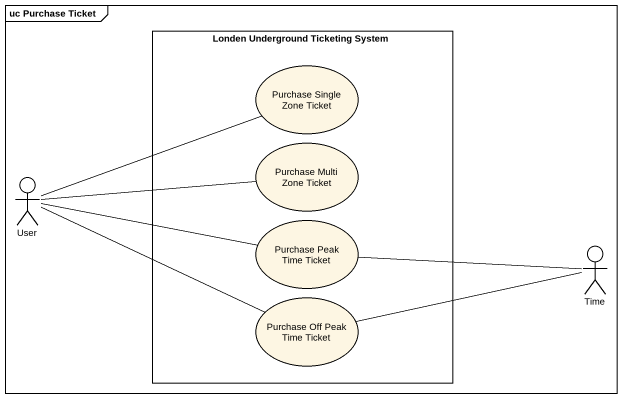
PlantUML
@startuml
mainframe uc Purchase Ticket
rectangle "Londen Underground Ticketing System" as Londen_Underground {
  usecase "Purchase Single Zone Ticket" as Purchase_Single_Zone_Ticket
  usecase "Purchase Multi Zone Ticket" as Purchase_Multi_Zone_Ticket
  usecase "Purchase Peak Time Ticket" as Purchase_Peak_Time_Ticket
  usecase "Purchase Off Peak Time Ticket" as Purchase_Off_Peak_Time
}
actor User
actor Time
Purchase_Single_Zone_Ticket -left- User
Purchase_Multi_Zone_Ticket -left- User
Purchase_Peak_Time_Ticket -left- User
Purchase_Peak_Time_Ticket -right- Time
Purchase_Off_Peak_Time -left- User
Purchase_Off_Peak_Time -right- Time
@enduml
